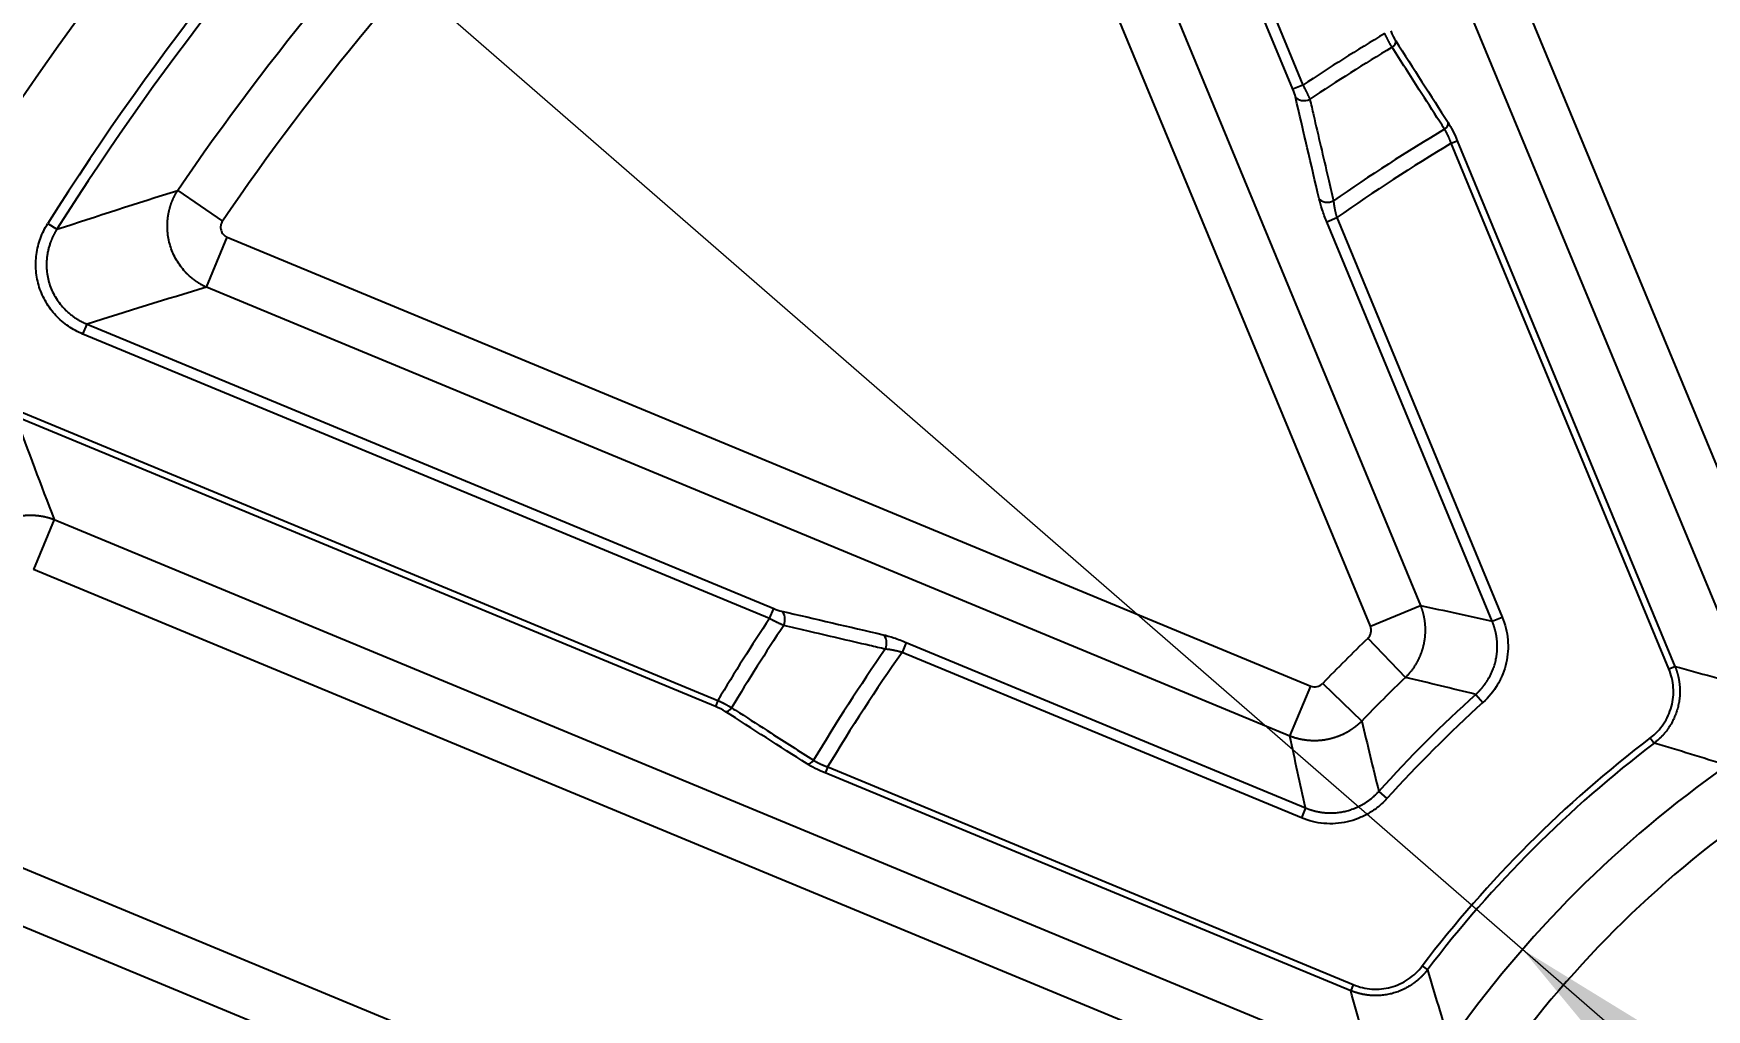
# Model space of a CAD drawing. Header units: millimetres. Extents: x 18 to 755, y 19 to 576.
# Drawn here: x 490.9 to 566.8, y 267.4 to 311.7 of the extents above; entities that cross this region are included whole.
import ezdxf

# ---------------------------------------------------------------- set-up
doc = ezdxf.new("R2010")
doc.units = ezdxf.units.MM
doc.layers.add('1', color=7, linetype='Continuous', true_color=0xffffff)
doc.styles.add('Arial', font='Arial')
doc.dimstyles.get("Standard").update_dxf_attribs({"dimtxt": 0.18, "dimasz": 0.18, "dimexe": 0.18, "dimexo": 0.0625, "dimgap": 0.09, "dimtad": 0, "dimtih": 1, "dimtoh": 1, "dimdec": 4, "dimzin": 0, "dimdsep": 46, "dimtxsty": 'Standard', "dimcen": 0.09, "dimadec": 0, "dimazin": 0, "dimtfac": 1, "dimtdec": 4, "dimtofl": 0, "dimtmove": 0, "dimatfit": 3, "dimfxl": 1, "dimtolj": 1, "dimtzin": 0, "dimarcsym": 0})

# ---------------------------------------------------------------- blocks, each defined once
blk = doc.blocks.new('_U0')
at = {"layer": '1', "color": 18, "linetype": 'Continuous', "lineweight": 13}
for p, q in [((700.69, 329.267), (735.405, 360.387)), ((493.69, 143.7), (700.69, 329.267)), ((493.69, 143.7), (695.478, 324.594))]:
    blk.add_line(p, q, dxfattribs=at)
at = {"layer": '1', "color": 18}
for points in [[(696.257, 323.726), (694.699, 325.463), (700.69, 329.267)], [(498.124, 149.241), (499.681, 147.504), (493.69, 143.7)]]:
    blk.add_solid(points, dxfattribs=at)
at = {"layer": 'Defpoints', "color": 0}
for p in [(700.69, 329.267), (493.69, 143.7)]:
    blk.add_point(p, dxfattribs=at)
at = {"layer": '1', "color": 18, "lineweight": -3, "insert": (708.25, 350.86), "char_height": 7, "attachment_point": 1, "rotation": 41.87487, "style": 'Arial'}
blk.add_mtext('\\A1;%%c278', dxfattribs=at)
blk = doc.blocks.new('_U10')
at = {"layer": '1', "color": 18, "linetype": 'Continuous', "lineweight": 13}
for p, q in [((558.472, 270.15), (452.723, 362.102)), ((635.909, 202.817), (558.472, 270.15)), ((635.909, 202.817), (563.754, 265.557))]:
    blk.add_line(p, q, dxfattribs=at)
at = {"layer": '1', "color": 18}
for points in [[(564.519, 266.438), (562.988, 264.677), (558.472, 270.15)], [(629.861, 206.529), (631.392, 208.29), (635.909, 202.817)]]:
    blk.add_solid(points, dxfattribs=at)
at = {"layer": 'Defpoints', "color": 0}
for p in [(558.472, 270.15), (635.909, 202.817)]:
    blk.add_point(p, dxfattribs=at)
at = {"layer": '1', "color": 18, "lineweight": -3, "insert": (463.324, 368.96), "char_height": 7, "attachment_point": 1, "rotation": 318.99207, "style": 'Arial'}
blk.add_mtext('\\A1;%%c102,6', dxfattribs=at)
blk = doc.blocks.new('_U12')
at = {"layer": '1', "color": 18, "linetype": 'Continuous', "lineweight": 13}
for p, q in [((610.925, 284.861), (616.395, 289.228)), ((605.454, 280.494), (597.638, 274.256)), ((592.167, 269.889), (558.165, 242.75))]:
    blk.add_line(p, q, dxfattribs=at)
at = {"layer": '1', "color": 18}
for points in [[(610.197, 285.773), (611.652, 283.949), (605.454, 280.494)], [(592.895, 268.977), (591.439, 270.801), (597.638, 274.256)]]:
    blk.add_solid(points, dxfattribs=at)
at = {"layer": 'Defpoints', "color": 0}
for p in [(605.454, 280.494), (597.638, 274.256)]:
    blk.add_point(p, dxfattribs=at)
at = {"layer": '1', "color": 18, "lineweight": -3, "insert": (554.019, 253.555), "char_height": 7, "attachment_point": 1, "rotation": 38.59617, "style": 'Arial'}
blk.add_mtext('\\A1; %%c10 \\fArial|b0|i0;\\C18;\\H7.00;\\fArial|b0|i0;x 8\\fArial|b0|i0;\\H7.00;\\C18;', dxfattribs=at)

msp = doc.modelspace()

# ---------------------------------------------------------------- linework, layer by layer
at = {"layer": '1', "color": 7, "lineweight": -3}
for p, q in [((546.279, 342.802), (571.053, 282.994)), ((568.778, 282.052), (544.004, 341.86)), ((548.048, 309.196), (535.135, 340.369)), ((535.59, 340.558), (548.503, 309.385)), ((533.465, 334.946), (553.839, 285.762)), ((551.564, 284.82), (531.191, 334.004)), ((548.503, 309.385), (548.048, 309.196)), ((555.235, 306.747), (555.508, 306.86)), ((555.508, 306.86), (565.391, 283.002)), ((565.118, 282.889), (555.235, 306.747)), ((497.419, 304.604), (499.452, 303.216)), ((491.519, 303.106), (491.936, 302.844)), ((549.585, 303.182), (550.04, 303.371)), ((557.095, 285.052), (549.585, 303.182)), ((550.04, 303.371), (557.55, 285.241)), ((498.728, 300.209), (499.67, 302.483)), ((499.67, 302.483), (548.854, 282.11)), ((547.912, 279.835), (498.728, 300.209)), ((493.116, 298.084), (493.305, 298.539)), ((493.305, 298.539), (524.478, 285.626)), ((524.289, 285.171), (493.116, 298.084)), ((521.827, 281.182), (490.047, 294.345)), ((490.16, 294.618), (521.94, 281.455)), ((491.812, 289.666), (490.87, 287.392)), ((491.812, 289.666), (551.621, 264.894)), ((550.679, 262.619), (490.87, 287.392)), ((524.289, 285.171), (524.478, 285.626)), ((551.564, 284.82), (553.839, 285.762)), ((557.095, 285.052), (557.55, 285.241)), ((530.491, 284.089), (530.303, 283.634)), ((530.491, 284.089), (548.621, 276.579)), ((551.45, 284.275), (553.152, 282.497)), ((548.433, 276.124), (530.303, 283.634)), ((565.118, 282.889), (565.391, 283.002)), ((547.912, 279.835), (548.854, 282.11)), ((549.398, 282.224), (551.177, 280.522)), ((521.94, 281.455), (521.827, 281.182)), ((556.345, 281.729), (556.675, 281.363)), ((564.271, 279.755), (564.45, 279.52)), ((526.926, 278.436), (526.813, 278.163)), ((550.67, 268.281), (526.813, 278.163)), ((526.926, 278.436), (550.784, 268.554)), ((551.945, 277.329), (552.31, 276.999)), ((548.621, 276.579), (548.433, 276.124)), ((486.012, 275.662), (545.82, 250.89)), ((544.878, 248.615), (485.069, 273.387)), ((553.917, 269.401), (554.152, 269.222)), ((550.784, 268.554), (550.67, 268.281))]:
    msp.add_line(p, q, dxfattribs=at)
for radius, start, end in [(136.863, 90, 270), (129, 90, 270), (139, 113.48051, 156.51949), (124.92, 122.23044, 147.76956), (124.427, 122.23044, 147.76956), (120.809, 124.32386, 145.67613), (118.347, 124.32386, 145.67613), (87.664, 120.86573, 123.73711), (86.957, 120.88956, 123.80048), (82.543, 120.79553, 124.96114), (81.836, 120.84186, 125.18087), (87.664, 146.26289, 149.13612), (86.957, 146.19951, 149.1123), (66.153, 133.74355, 136.25645), (82.543, 145.03886, 149.20633), (81.836, 144.81913, 149.16), (63.691, 133.74355, 136.25645), (60.954, 132.07411, 137.92589), (60.462, 132.07411, 137.92589), (54.37, 127.26196, 142.7399), (54.075, 127.26196, 142.7399), (51.309, 125.02226, 144.97959), (48.847, 125.02226, 144.97959)]:
    msp.add_arc((597.19, 236.483), radius, start, end, dxfattribs=at)
for centre, major_axis, ratio, start_param, end_param in [((552.439, 311.289), (-0.253, -0.162), 0.706939, 1.549048, 2.893539), ((548.619, 309.037), (0.487, 0.113), 0.68293, 3.381607, 4.966061), ((554.822, 307.57), (-0.253, -0.162), 0.706921, 1.547894, 2.893546), ((549.689, 304.421), (0.487, 0.113), 0.680219, 3.380764, 4.979025), ((524.637, 285.055), (0.113, 0.487), 0.68293, 4.458717, 6.043171), ((529.253, 283.985), (0.113, 0.487), 0.680219, 4.445753, 6.044014), ((522.384, 281.232), (0.162, 0.253), 0.706939, 3.389646, 4.734138), ((526.102, 278.85), (0.162, 0.253), 0.706921, 3.38964, 4.735291)]:
    msp.add_ellipse(centre, major_axis=major_axis, ratio=ratio, start_param=start_param, end_param=end_param, dxfattribs=at)
for points, knots in [([(552.548, 311.106), (552.546, 311.11), (552.542, 311.116), (552.535, 311.126), (552.529, 311.137), (552.523, 311.147), (552.516, 311.158), (552.51, 311.169), (552.503, 311.18), (552.496, 311.191), (552.49, 311.203), (552.483, 311.214), (552.476, 311.226), (552.469, 311.238), (552.462, 311.25), (552.455, 311.263), (552.448, 311.275), (552.441, 311.288), (552.434, 311.301), (552.427, 311.314), (552.42, 311.327), (552.413, 311.34), (552.405, 311.354), (552.398, 311.367), (552.391, 311.381), (552.383, 311.395), (552.376, 311.409), (552.368, 311.424), (552.361, 311.438), (552.353, 311.452), (552.346, 311.467), (552.338, 311.482), (552.331, 311.497), (552.323, 311.512), (552.315, 311.527), (552.308, 311.542), (552.3, 311.557), (552.292, 311.573), (552.285, 311.588), (552.277, 311.604), (552.269, 311.62), (552.262, 311.636), (552.254, 311.652), (552.246, 311.667), (552.239, 311.684), (552.231, 311.7), (552.224, 311.716), (552.219, 311.727), (552.216, 311.732)], [0, 0, 0, 0, 0.020771, 0.041583, 0.062437, 0.083331, 0.104266, 0.125243, 0.146262, 0.167322, 0.188424, 0.209568, 0.230755, 0.251983, 0.273255, 0.294568, 0.315925, 0.337325, 0.358768, 0.380254, 0.401783, 0.423356, 0.444973, 0.466633, 0.488338, 0.510086, 0.531879, 0.553716, 0.575598, 0.597525, 0.619496, 0.641512, 0.663574, 0.68568, 0.707832, 0.73003, 0.752273, 0.774562, 0.796897, 0.819278, 0.841705, 0.864179, 0.886699, 0.909265, 0.931879, 0.954539, 0.977246, 1, 1, 1, 1]), ([(554.93, 307.388), (554.854, 307.507), (554.778, 307.626), (554.396, 308.222), (554.091, 308.698), (553.373, 309.818), (552.96, 310.462), (552.548, 311.106)], [0, 0, 0, 0, 0.096089, 0.096089, 0.480447, 0.480447, 1, 1, 1, 1]), ([(548.503, 309.385), (548.505, 309.38), (548.51, 309.372), (548.517, 309.358), (548.524, 309.344), (548.532, 309.33), (548.539, 309.316), (548.547, 309.301), (548.555, 309.285), (548.563, 309.269), (548.572, 309.253), (548.58, 309.237), (548.589, 309.22), (548.597, 309.202), (548.606, 309.185), (548.615, 309.167), (548.625, 309.148), (548.634, 309.13), (548.643, 309.111), (548.653, 309.092), (548.663, 309.072), (548.672, 309.052), (548.682, 309.032), (548.692, 309.012), (548.702, 308.992), (548.712, 308.971), (548.721, 308.951), (548.731, 308.93), (548.741, 308.909), (548.751, 308.888), (548.761, 308.867), (548.77, 308.846), (548.78, 308.825), (548.789, 308.804), (548.798, 308.784), (548.807, 308.763), (548.813, 308.75), (548.816, 308.743)], [0, 0, 0, 0, 0.018474, 0.037541, 0.057202, 0.077456, 0.098304, 0.119747, 0.141783, 0.164413, 0.187637, 0.211455, 0.235867, 0.260873, 0.286473, 0.312667, 0.339456, 0.366838, 0.394815, 0.423385, 0.45255, 0.482309, 0.512663, 0.54361, 0.575152, 0.607288, 0.640018, 0.673342, 0.70726, 0.741773, 0.77688, 0.812581, 0.848876, 0.885766, 0.92325, 0.961328, 1, 1, 1, 1]), ([(548.816, 308.743), (548.871, 308.506), (548.926, 308.269), (549.202, 307.083), (549.423, 306.133), (549.727, 304.832), (549.809, 304.481), (549.891, 304.131)], [0, 0, 0, 0, 0.154458, 0.154458, 0.772291, 0.772291, 1, 1, 1, 1]), ([(555.095, 307.683), (555.16, 307.581), (555.23, 307.455), (555.372, 307.173), (555.443, 307.019), (555.508, 306.86)], [0, 0, 0, 0, 0.5, 0.5, 1, 1, 1, 1]), ([(555.235, 306.747), (555.234, 306.751), (555.23, 306.761), (555.225, 306.776), (555.219, 306.79), (555.214, 306.805), (555.208, 306.819), (555.203, 306.833), (555.197, 306.848), (555.191, 306.862), (555.186, 306.876), (555.18, 306.89), (555.174, 306.904), (555.169, 306.918), (555.163, 306.932), (555.157, 306.945), (555.151, 306.959), (555.146, 306.973), (555.14, 306.986), (555.134, 306.999), (555.128, 307.013), (555.122, 307.026), (555.116, 307.039), (555.11, 307.052), (555.104, 307.065), (555.099, 307.077), (555.093, 307.09), (555.087, 307.103), (555.081, 307.115), (555.075, 307.127), (555.069, 307.139), (555.063, 307.151), (555.057, 307.163), (555.051, 307.175), (555.045, 307.186), (555.039, 307.198), (555.034, 307.209), (555.028, 307.22), (555.022, 307.232), (555.016, 307.242), (555.01, 307.253), (555.004, 307.264), (554.998, 307.274), (554.993, 307.285), (554.987, 307.295), (554.981, 307.305), (554.975, 307.315), (554.97, 307.324), (554.964, 307.334), (554.958, 307.343), (554.953, 307.353), (554.947, 307.362), (554.941, 307.371), (554.936, 307.379), (554.932, 307.385), (554.93, 307.388)], [0, 0, 0, 0, 0.019721, 0.039404, 0.05905, 0.078658, 0.09823, 0.117765, 0.137263, 0.156725, 0.176152, 0.195542, 0.214898, 0.234218, 0.253504, 0.272755, 0.291972, 0.311155, 0.330305, 0.349421, 0.368504, 0.387555, 0.406574, 0.42556, 0.444515, 0.463438, 0.48233, 0.501191, 0.520022, 0.538823, 0.557593, 0.576334, 0.595047, 0.61373, 0.632384, 0.651011, 0.669609, 0.68818, 0.706724, 0.72524, 0.743731, 0.762195, 0.780633, 0.799046, 0.817433, 0.835796, 0.854134, 0.872448, 0.890738, 0.909005, 0.927249, 0.94547, 0.963668, 0.981845, 1, 1, 1, 1]), ([(498.728, 300.209), (498.72, 300.212), (498.704, 300.22), (498.679, 300.231), (498.655, 300.242), (498.631, 300.254), (498.607, 300.266), (498.584, 300.278), (498.56, 300.29), (498.537, 300.303), (498.514, 300.316), (498.491, 300.328), (498.468, 300.341), (498.446, 300.354), (498.423, 300.368), (498.401, 300.381), (498.379, 300.395), (498.357, 300.408), (498.336, 300.422), (498.314, 300.436), (498.293, 300.45), (498.272, 300.465), (498.251, 300.479), (498.23, 300.494), (498.21, 300.508), (498.19, 300.523), (498.17, 300.538), (498.15, 300.553), (498.13, 300.568), (498.111, 300.583), (498.092, 300.598), (498.073, 300.613), (498.054, 300.629), (498.036, 300.644), (498.017, 300.66), (497.999, 300.675), (497.981, 300.691), (497.964, 300.707), (497.946, 300.722), (497.929, 300.738), (497.912, 300.754), (497.895, 300.77), (497.879, 300.786), (497.862, 300.802), (497.846, 300.818), (497.831, 300.834), (497.815, 300.85), (497.799, 300.865), (497.784, 300.881), (497.769, 300.897), (497.755, 300.913), (497.74, 300.929), (497.726, 300.945), (497.712, 300.961), (497.63, 301.055), (497.491, 301.234), (497.318, 301.514), (497.178, 301.807), (497.071, 302.11), (496.996, 302.422), (496.953, 302.744), (496.944, 303.072), (496.963, 303.305), (496.983, 303.442), (496.99, 303.485), (496.998, 303.529), (497.006, 303.573), (497.015, 303.618), (497.025, 303.663), (497.036, 303.709), (497.048, 303.755), (497.06, 303.801), (497.074, 303.848), (497.088, 303.895), (497.103, 303.942), (497.119, 303.989), (497.137, 304.037), (497.155, 304.084), (497.174, 304.132), (497.194, 304.18), (497.215, 304.227), (497.237, 304.275), (497.26, 304.323), (497.284, 304.37), (497.309, 304.417), (497.335, 304.465), (497.362, 304.511), (497.39, 304.558), (497.409, 304.589), (497.419, 304.604)], [0, 0, 0, 0, 0.005214, 0.010417, 0.015608, 0.020787, 0.025953, 0.031107, 0.036247, 0.041373, 0.046484, 0.051581, 0.056662, 0.061728, 0.066777, 0.071809, 0.076824, 0.081822, 0.086801, 0.091762, 0.096703, 0.101625, 0.106528, 0.11141, 0.116271, 0.121111, 0.125929, 0.130726, 0.1355, 0.140251, 0.144979, 0.149684, 0.154364, 0.15902, 0.163651, 0.168257, 0.172838, 0.177393, 0.181921, 0.186423, 0.190898, 0.195346, 0.199766, 0.204158, 0.208522, 0.212857, 0.217164, 0.221441, 0.225689, 0.229907, 0.234094, 0.238252, 0.242379, 0.246475, 0.250539, 0.313972, 0.377041, 0.439324, 0.500425, 0.561424, 0.623613, 0.686597, 0.749954, 0.758256, 0.766687, 0.775243, 0.783922, 0.792723, 0.801641, 0.810675, 0.819822, 0.829079, 0.838442, 0.84791, 0.857477, 0.867142, 0.876901, 0.88675, 0.896685, 0.906705, 0.916803, 0.926978, 0.937225, 0.94754, 0.957919, 0.968359, 0.978855, 0.989403, 1, 1, 1, 1]), ([(549.585, 303.182), (549.506, 303.372), (549.436, 303.56), (549.316, 303.919), (549.268, 304.086), (549.234, 304.232)], [0, 0, 0, 0, 0.5, 0.5, 1, 1, 1, 1]), ([(549.891, 304.131), (549.892, 304.126), (549.892, 304.117), (549.893, 304.104), (549.895, 304.09), (549.896, 304.076), (549.897, 304.062), (549.899, 304.048), (549.901, 304.034), (549.902, 304.019), (549.904, 304.005), (549.906, 303.99), (549.908, 303.975), (549.91, 303.96), (549.912, 303.945), (549.914, 303.93), (549.917, 303.915), (549.919, 303.899), (549.922, 303.884), (549.924, 303.868), (549.927, 303.852), (549.929, 303.837), (549.932, 303.821), (549.935, 303.805), (549.938, 303.789), (549.942, 303.768), (549.947, 303.742), (549.953, 303.712), (549.959, 303.681), (549.966, 303.65), (549.973, 303.62), (549.98, 303.589), (549.988, 303.558), (549.996, 303.527), (550.004, 303.495), (550.013, 303.464), (550.022, 303.433), (550.031, 303.402), (550.037, 303.381), (550.04, 303.371)], [0, 0, 0, 0, 0.020849, 0.041697, 0.062546, 0.083393, 0.104241, 0.125088, 0.145935, 0.166781, 0.187627, 0.208473, 0.229318, 0.250163, 0.271007, 0.291851, 0.312695, 0.333538, 0.354381, 0.375223, 0.396065, 0.416907, 0.437748, 0.458588, 0.479428, 0.500268, 0.538954, 0.577595, 0.616191, 0.654744, 0.693255, 0.731726, 0.770158, 0.808552, 0.846909, 0.885232, 0.92352, 0.961776, 1, 1, 1, 1]), ([(493.116, 298.084), (492.883, 298.18), (492.663, 298.3), (492.252, 298.583), (492.059, 298.75), (491.718, 299.115), (491.569, 299.315), (491.314, 299.749), (491.212, 299.98), (491.06, 300.455), (491.011, 300.704), (490.968, 301.204), (490.974, 301.453), (491.041, 301.951), (491.102, 302.197), (491.273, 302.666), (491.385, 302.892), (491.519, 303.106)], [0, 0, 0, 0, 0.125, 0.125, 0.25, 0.25, 0.375, 0.375, 0.5, 0.5, 0.625, 0.625, 0.75, 0.75, 0.875, 0.875, 1, 1, 1, 1]), ([(499.452, 303.216), (499.41, 303.155), (499.383, 303.086), (499.359, 302.942), (499.363, 302.867), (499.405, 302.727), (499.442, 302.662), (499.541, 302.554), (499.602, 302.511), (499.67, 302.483)], [0, 0, 0, 0, 0.25, 0.25, 0.5, 0.5, 0.75, 0.75, 1, 1, 1, 1]), ([(491.936, 302.844), (491.931, 302.835), (491.92, 302.819), (491.905, 302.794), (491.89, 302.77), (491.875, 302.745), (491.861, 302.72), (491.847, 302.696), (491.833, 302.671), (491.82, 302.646), (491.807, 302.622), (491.794, 302.598), (491.782, 302.573), (491.77, 302.549), (491.758, 302.525), (491.746, 302.5), (491.735, 302.476), (491.724, 302.453), (491.714, 302.429), (491.703, 302.405), (491.693, 302.381), (491.684, 302.358), (491.674, 302.335), (491.665, 302.311), (491.656, 302.288), (491.631, 302.221), (491.592, 302.109), (491.548, 301.951), (491.513, 301.795), (491.478, 301.583), (491.455, 301.313), (491.465, 300.988), (491.511, 300.669), (491.59, 300.362), (491.703, 300.065), (491.85, 299.78), (492.03, 299.509), (492.204, 299.301), (492.356, 299.149), (492.474, 299.042), (492.602, 298.938), (492.703, 298.865), (492.775, 298.817), (492.813, 298.792), (492.853, 298.767), (492.894, 298.743), (492.935, 298.718), (492.978, 298.694), (493.022, 298.671), (493.067, 298.647), (493.112, 298.624), (493.159, 298.602), (493.207, 298.58), (493.255, 298.559), (493.288, 298.545), (493.305, 298.539)], [0, 0, 0, 0, 0.00566, 0.011286, 0.016879, 0.022438, 0.027961, 0.033449, 0.0389, 0.044314, 0.049691, 0.055028, 0.060327, 0.065586, 0.070804, 0.075981, 0.081116, 0.08621, 0.09126, 0.096266, 0.101229, 0.106147, 0.111019, 0.115846, 0.120627, 0.12536, 0.157663, 0.18934, 0.220315, 0.250518, 0.314144, 0.377208, 0.439371, 0.500319, 0.561213, 0.623318, 0.686319, 0.749876, 0.780095, 0.811091, 0.842795, 0.875128, 0.88387, 0.89277, 0.901824, 0.911028, 0.920379, 0.929873, 0.939506, 0.949275, 0.959175, 0.969201, 0.979351, 0.989618, 1, 1, 1, 1]), ([(488.011, 288.202), (488.016, 288.21), (488.024, 288.226), (488.037, 288.25), (488.049, 288.275), (488.063, 288.299), (488.076, 288.323), (488.089, 288.347), (488.103, 288.37), (488.117, 288.394), (488.132, 288.418), (488.146, 288.441), (488.161, 288.464), (488.176, 288.487), (488.191, 288.51), (488.206, 288.533), (488.222, 288.556), (488.237, 288.578), (488.253, 288.601), (488.269, 288.623), (488.286, 288.645), (488.302, 288.667), (488.319, 288.689), (488.336, 288.71), (488.353, 288.732), (488.37, 288.753), (488.387, 288.774), (488.405, 288.795), (488.423, 288.816), (488.441, 288.836), (488.459, 288.857), (488.477, 288.877), (488.496, 288.897), (488.514, 288.917), (488.533, 288.936), (488.552, 288.956), (488.571, 288.975), (488.59, 288.994), (488.609, 289.013), (488.629, 289.032), (488.648, 289.05), (488.668, 289.068), (488.688, 289.086), (488.708, 289.104), (488.728, 289.122), (488.748, 289.139), (488.769, 289.156), (488.789, 289.173), (488.81, 289.19), (488.83, 289.206), (488.851, 289.223), (488.872, 289.239), (488.893, 289.255), (488.914, 289.27), (488.935, 289.286), (488.956, 289.301), (488.977, 289.316), (488.999, 289.331), (489.02, 289.345), (489.041, 289.36), (489.063, 289.374), (489.084, 289.388), (489.106, 289.401), (489.128, 289.415), (489.149, 289.428), (489.171, 289.441), (489.193, 289.454), (489.215, 289.466), (489.237, 289.479), (489.258, 289.491), (489.28, 289.503), (489.302, 289.515), (489.324, 289.526), (489.346, 289.537), (489.368, 289.548), (489.39, 289.559), (489.412, 289.57), (489.434, 289.58), (489.456, 289.59), (489.478, 289.6), (489.5, 289.61), (489.522, 289.62), (489.544, 289.629), (489.566, 289.638), (489.588, 289.647), (489.61, 289.656), (489.638, 289.667), (489.672, 289.68), (489.713, 289.695), (489.755, 289.709), (489.797, 289.723), (489.84, 289.736), (489.883, 289.749), (489.927, 289.761), (489.971, 289.773), (490.015, 289.784), (490.06, 289.794), (490.106, 289.804), (490.151, 289.813), (490.198, 289.822), (490.244, 289.83), (490.291, 289.837), (490.339, 289.843), (490.386, 289.849), (490.434, 289.854), (490.482, 289.858), (490.531, 289.862), (490.58, 289.865), (490.629, 289.867), (490.678, 289.868), (490.727, 289.868), (490.777, 289.868), (490.827, 289.867), (490.876, 289.865), (490.926, 289.862), (490.976, 289.858), (491.026, 289.853), (491.076, 289.848), (491.126, 289.842), (491.176, 289.835), (491.226, 289.827), (491.276, 289.818), (491.326, 289.808), (491.375, 289.798), (491.425, 289.787), (491.474, 289.775), (491.523, 289.762), (491.572, 289.748), (491.621, 289.733), (491.669, 289.718), (491.717, 289.701), (491.765, 289.684), (491.796, 289.672), (491.812, 289.666)], [0, 0, 0, 0, 0.006177, 0.012357, 0.018539, 0.024722, 0.030908, 0.037094, 0.043281, 0.049469, 0.055656, 0.061844, 0.068031, 0.074216, 0.080401, 0.086583, 0.092764, 0.098942, 0.105117, 0.11129, 0.117458, 0.123623, 0.129783, 0.135939, 0.14209, 0.148236, 0.154376, 0.16051, 0.166637, 0.172758, 0.178872, 0.184979, 0.191077, 0.197168, 0.20325, 0.209323, 0.215387, 0.221442, 0.227486, 0.233521, 0.239545, 0.245559, 0.251561, 0.257552, 0.263531, 0.269498, 0.275452, 0.281394, 0.287323, 0.293238, 0.29914, 0.305028, 0.310901, 0.31676, 0.322604, 0.328434, 0.334247, 0.340045, 0.345828, 0.351593, 0.357343, 0.363076, 0.368791, 0.37449, 0.38017, 0.385833, 0.391478, 0.397105, 0.402714, 0.408303, 0.413874, 0.419425, 0.424957, 0.430469, 0.435962, 0.441434, 0.446887, 0.452318, 0.457729, 0.46312, 0.468489, 0.473837, 0.479163, 0.484468, 0.489751, 0.495013, 0.500252, 0.509941, 0.519704, 0.529542, 0.539452, 0.549434, 0.559485, 0.569606, 0.579795, 0.59005, 0.60037, 0.610753, 0.621198, 0.631704, 0.642269, 0.652891, 0.663569, 0.6743, 0.685083, 0.695917, 0.706799, 0.717728, 0.728702, 0.739718, 0.750775, 0.76187, 0.773003, 0.784169, 0.795369, 0.806598, 0.817856, 0.82914, 0.840447, 0.851777, 0.863125, 0.874491, 0.885872, 0.897265, 0.908669, 0.92008, 0.931498, 0.942919, 0.954342, 0.965763, 0.977182, 0.988595, 1, 1, 1, 1]), ([(553.839, 285.762), (553.842, 285.753), (553.849, 285.736), (553.859, 285.71), (553.868, 285.685), (553.877, 285.659), (553.886, 285.633), (553.895, 285.606), (553.904, 285.58), (553.912, 285.554), (553.92, 285.528), (553.928, 285.501), (553.936, 285.475), (553.943, 285.448), (553.95, 285.422), (553.957, 285.395), (553.964, 285.368), (553.97, 285.341), (553.976, 285.315), (553.982, 285.288), (553.988, 285.261), (553.993, 285.234), (553.998, 285.207), (554.003, 285.18), (554.008, 285.153), (554.012, 285.126), (554.016, 285.099), (554.02, 285.072), (554.024, 285.045), (554.027, 285.018), (554.03, 284.991), (554.033, 284.964), (554.036, 284.937), (554.038, 284.91), (554.04, 284.883), (554.042, 284.856), (554.044, 284.829), (554.045, 284.802), (554.047, 284.775), (554.048, 284.749), (554.048, 284.722), (554.049, 284.695), (554.049, 284.668), (554.049, 284.642), (554.049, 284.615), (554.048, 284.588), (554.048, 284.562), (554.047, 284.535), (554.046, 284.509), (554.044, 284.483), (554.043, 284.456), (554.041, 284.43), (554.039, 284.404), (554.037, 284.378), (554.034, 284.352), (554.032, 284.326), (554.029, 284.301), (554.026, 284.275), (554.022, 284.249), (554.019, 284.224), (554.015, 284.199), (554.011, 284.173), (554.007, 284.148), (554.003, 284.123), (553.998, 284.098), (553.993, 284.073), (553.988, 284.048), (553.982, 284.017), (553.973, 283.978), (553.962, 283.931), (553.951, 283.885), (553.938, 283.838), (553.925, 283.792), (553.911, 283.745), (553.896, 283.699), (553.88, 283.652), (553.864, 283.606), (553.846, 283.56), (553.828, 283.514), (553.809, 283.467), (553.789, 283.421), (553.768, 283.376), (553.747, 283.33), (553.724, 283.285), (553.701, 283.24), (553.677, 283.195), (553.652, 283.15), (553.627, 283.106), (553.6, 283.062), (553.573, 283.019), (553.545, 282.976), (553.516, 282.933), (553.487, 282.891), (553.457, 282.849), (553.425, 282.807), (553.394, 282.767), (553.361, 282.726), (553.328, 282.687), (553.294, 282.647), (553.26, 282.609), (553.224, 282.571), (553.189, 282.533), (553.164, 282.509), (553.152, 282.497)], [0, 0, 0, 0, 0.007817, 0.015635, 0.023454, 0.031273, 0.039093, 0.046913, 0.054732, 0.06255, 0.070367, 0.078181, 0.085994, 0.093804, 0.10161, 0.109414, 0.117213, 0.125008, 0.132798, 0.140583, 0.148363, 0.156137, 0.163904, 0.171664, 0.179418, 0.187164, 0.194902, 0.202631, 0.210352, 0.218064, 0.225766, 0.233458, 0.24114, 0.248812, 0.256472, 0.264121, 0.271758, 0.279383, 0.286995, 0.294595, 0.302181, 0.309754, 0.317312, 0.324857, 0.332386, 0.339901, 0.3474, 0.354883, 0.362351, 0.369802, 0.377236, 0.384654, 0.392054, 0.399436, 0.4068, 0.414146, 0.421474, 0.428782, 0.436072, 0.443342, 0.450592, 0.457822, 0.465032, 0.472222, 0.47939, 0.486537, 0.493663, 0.500768, 0.514142, 0.527592, 0.541116, 0.554712, 0.568379, 0.582114, 0.595915, 0.609781, 0.623709, 0.637698, 0.651745, 0.665848, 0.680004, 0.694212, 0.708469, 0.722773, 0.73712, 0.75151, 0.765939, 0.780404, 0.794904, 0.809435, 0.823996, 0.838582, 0.853192, 0.867824, 0.882473, 0.897138, 0.911816, 0.926504, 0.941199, 0.955899, 0.970601, 0.985302, 1, 1, 1, 1]), ([(524.931, 284.858), (524.927, 284.859), (524.92, 284.863), (524.909, 284.867), (524.898, 284.872), (524.887, 284.877), (524.876, 284.882), (524.865, 284.886), (524.854, 284.891), (524.843, 284.896), (524.832, 284.901), (524.821, 284.906), (524.81, 284.912), (524.799, 284.917), (524.788, 284.922), (524.777, 284.927), (524.766, 284.932), (524.754, 284.937), (524.743, 284.943), (524.732, 284.948), (524.721, 284.953), (524.71, 284.958), (524.699, 284.964), (524.689, 284.969), (524.678, 284.974), (524.667, 284.979), (524.656, 284.984), (524.645, 284.99), (524.635, 284.995), (524.624, 285), (524.614, 285.005), (524.603, 285.01), (524.593, 285.015), (524.583, 285.02), (524.572, 285.026), (524.562, 285.031), (524.552, 285.036), (524.542, 285.041), (524.532, 285.046), (524.522, 285.05), (524.513, 285.055), (524.503, 285.06), (524.493, 285.065), (524.484, 285.07), (524.475, 285.075), (524.465, 285.079), (524.456, 285.084), (524.447, 285.089), (524.438, 285.093), (524.429, 285.098), (524.421, 285.102), (524.412, 285.107), (524.403, 285.111), (524.395, 285.115), (524.387, 285.12), (524.378, 285.124), (524.37, 285.128), (524.362, 285.132), (524.355, 285.136), (524.347, 285.14), (524.339, 285.144), (524.332, 285.148), (524.324, 285.152), (524.317, 285.156), (524.31, 285.16), (524.303, 285.163), (524.296, 285.167), (524.291, 285.17), (524.289, 285.171)], [0, 0, 0, 0, 0.020582, 0.040997, 0.061245, 0.081326, 0.10124, 0.120987, 0.140566, 0.159978, 0.179224, 0.198302, 0.217213, 0.235957, 0.254534, 0.272943, 0.291186, 0.309261, 0.32717, 0.344911, 0.362485, 0.379892, 0.397132, 0.414205, 0.431111, 0.447849, 0.464421, 0.480825, 0.497062, 0.513133, 0.529036, 0.544772, 0.56034, 0.575742, 0.590977, 0.606044, 0.620945, 0.635678, 0.650245, 0.664644, 0.678876, 0.692941, 0.706839, 0.72057, 0.734134, 0.74753, 0.76076, 0.773823, 0.786718, 0.799447, 0.812008, 0.824403, 0.83663, 0.84869, 0.860584, 0.87231, 0.883869, 0.895262, 0.906487, 0.917545, 0.928436, 0.939161, 0.949718, 0.960108, 0.970332, 0.980388, 0.990277, 1, 1, 1, 1]), ([(529.543, 283.782), (529.305, 283.838), (529.067, 283.894), (527.879, 284.171), (526.929, 284.393), (525.63, 284.695), (525.28, 284.777), (524.931, 284.858)], [0, 0, 0, 0, 0.154458, 0.154458, 0.772291, 0.772291, 1, 1, 1, 1]), ([(556.345, 281.729), (556.352, 281.735), (556.365, 281.747), (556.385, 281.765), (556.405, 281.783), (556.424, 281.802), (556.443, 281.821), (556.462, 281.839), (556.481, 281.858), (556.5, 281.877), (556.518, 281.897), (556.536, 281.916), (556.554, 281.935), (556.572, 281.955), (556.589, 281.975), (556.607, 281.994), (556.624, 282.014), (556.641, 282.034), (556.657, 282.054), (556.674, 282.074), (556.69, 282.095), (556.706, 282.115), (556.722, 282.135), (556.737, 282.156), (556.752, 282.176), (556.768, 282.197), (556.782, 282.218), (556.797, 282.238), (556.812, 282.259), (556.826, 282.28), (556.84, 282.301), (556.853, 282.322), (556.867, 282.343), (556.88, 282.364), (556.893, 282.385), (556.906, 282.406), (556.954, 282.486), (557.03, 282.627), (557.122, 282.836), (557.197, 283.049), (557.256, 283.267), (557.297, 283.488), (557.321, 283.714), (557.328, 283.942), (557.319, 284.111), (557.309, 284.221), (557.303, 284.272), (557.296, 284.323), (557.288, 284.375), (557.279, 284.427), (557.27, 284.479), (557.259, 284.531), (557.247, 284.583), (557.234, 284.635), (557.221, 284.688), (557.206, 284.74), (557.19, 284.792), (557.173, 284.845), (557.155, 284.897), (557.136, 284.949), (557.116, 285.001), (557.102, 285.035), (557.095, 285.052)], [0, 0, 0, 0, 0.007422, 0.014832, 0.022228, 0.029611, 0.03698, 0.044335, 0.051675, 0.059001, 0.06631, 0.073604, 0.080881, 0.088141, 0.095384, 0.10261, 0.109817, 0.117007, 0.124177, 0.131328, 0.13846, 0.145571, 0.152663, 0.159734, 0.166783, 0.173811, 0.180818, 0.187802, 0.194764, 0.201703, 0.208618, 0.215511, 0.222379, 0.229223, 0.236043, 0.242838, 0.249607, 0.312539, 0.375233, 0.437516, 0.499226, 0.560955, 0.623267, 0.685997, 0.748976, 0.763013, 0.777158, 0.791406, 0.805755, 0.820202, 0.834744, 0.849378, 0.8641, 0.878907, 0.893795, 0.908762, 0.923803, 0.938915, 0.954095, 0.969338, 0.984641, 1, 1, 1, 1]), ([(557.55, 285.241), (557.618, 285.076), (557.673, 284.908), (557.757, 284.564), (557.786, 284.387), (557.817, 284.036), (557.818, 283.86), (557.794, 283.509), (557.769, 283.332), (557.691, 282.987), (557.639, 282.819), (557.509, 282.493), (557.431, 282.332), (557.162, 281.874), (556.939, 281.602), (556.675, 281.363)], [0, 0, 0, 0, 0.125, 0.125, 0.25, 0.25, 0.375, 0.375, 0.5, 0.5, 0.625, 0.625, 0.75, 0.75, 1, 1, 1, 1]), ([(529.442, 284.44), (529.588, 284.406), (529.754, 284.358), (530.113, 284.238), (530.302, 284.167), (530.491, 284.089)], [0, 0, 0, 0, 0.5, 0.5, 1, 1, 1, 1]), ([(551.45, 284.275), (551.521, 284.344), (551.571, 284.433), (551.612, 284.625), (551.602, 284.728), (551.564, 284.82)], [0, 0, 0, 0, 0.5, 0.5, 1, 1, 1, 1]), ([(530.303, 283.634), (530.297, 283.636), (530.287, 283.639), (530.271, 283.643), (530.254, 283.648), (530.238, 283.653), (530.221, 283.657), (530.204, 283.662), (530.187, 283.667), (530.169, 283.671), (530.151, 283.676), (530.133, 283.681), (530.115, 283.685), (530.096, 283.69), (530.078, 283.694), (530.059, 283.699), (530.04, 283.703), (530.02, 283.708), (530.001, 283.712), (529.981, 283.716), (529.961, 283.721), (529.941, 283.725), (529.921, 283.729), (529.898, 283.733), (529.871, 283.739), (529.842, 283.744), (529.813, 283.749), (529.784, 283.754), (529.756, 283.758), (529.728, 283.763), (529.7, 283.767), (529.673, 283.77), (529.646, 283.773), (529.619, 283.776), (529.593, 283.779), (529.568, 283.781), (529.551, 283.782), (529.543, 283.782)], [0, 0, 0, 0, 0.019473, 0.039254, 0.059344, 0.079744, 0.100453, 0.121472, 0.142801, 0.16444, 0.186391, 0.208651, 0.231224, 0.254107, 0.277302, 0.300809, 0.324627, 0.348758, 0.373202, 0.397957, 0.423026, 0.448408, 0.474102, 0.50011, 0.538421, 0.576756, 0.615114, 0.653496, 0.691902, 0.730331, 0.768783, 0.80726, 0.84576, 0.884284, 0.922832, 0.961404, 1, 1, 1, 1]), ([(564.271, 279.755), (564.505, 279.933), (564.706, 280.146), (565.034, 280.631), (565.155, 280.896), (565.308, 281.461), (565.336, 281.75), (565.297, 282.336), (565.23, 282.618), (565.118, 282.889)], [0, 0, 0, 0, 0.25, 0.25, 0.5, 0.5, 0.75, 0.75, 1, 1, 1, 1]), ([(565.391, 283.002), (565.394, 282.994), (565.4, 282.979), (565.41, 282.955), (565.419, 282.932), (565.428, 282.908), (565.436, 282.885), (565.445, 282.861), (565.453, 282.837), (565.461, 282.814), (565.469, 282.79), (565.477, 282.766), (565.484, 282.742), (565.491, 282.719), (565.498, 282.695), (565.505, 282.671), (565.512, 282.647), (565.518, 282.624), (565.524, 282.6), (565.53, 282.576), (565.536, 282.553), (565.541, 282.529), (565.546, 282.505), (565.552, 282.482), (565.556, 282.458), (565.561, 282.434), (565.566, 282.411), (565.57, 282.387), (565.574, 282.364), (565.578, 282.34), (565.582, 282.317), (565.585, 282.294), (565.588, 282.27), (565.591, 282.247), (565.594, 282.224), (565.597, 282.201), (565.599, 282.178), (565.602, 282.155), (565.604, 282.132), (565.606, 282.109), (565.608, 282.086), (565.614, 281.99), (565.618, 281.82), (565.604, 281.577), (565.571, 281.338), (565.518, 281.104), (565.446, 280.874), (565.355, 280.651), (565.246, 280.433), (565.152, 280.281), (565.088, 280.187), (565.06, 280.147), (565.031, 280.107), (565.001, 280.068), (564.97, 280.029), (564.939, 279.99), (564.906, 279.951), (564.873, 279.913), (564.838, 279.875), (564.803, 279.837), (564.767, 279.8), (564.73, 279.763), (564.693, 279.727), (564.654, 279.691), (564.615, 279.656), (564.575, 279.621), (564.534, 279.587), (564.493, 279.553), (564.464, 279.531), (564.45, 279.52)], [0, 0, 0, 0, 0.00653, 0.013049, 0.019558, 0.026055, 0.032541, 0.039014, 0.045476, 0.051924, 0.05836, 0.064782, 0.071191, 0.077585, 0.083965, 0.09033, 0.09668, 0.103015, 0.109334, 0.115637, 0.121923, 0.128192, 0.134445, 0.14068, 0.146897, 0.153096, 0.159277, 0.165439, 0.171582, 0.177706, 0.18381, 0.189894, 0.195958, 0.202002, 0.208025, 0.214027, 0.220007, 0.225966, 0.231904, 0.237819, 0.243712, 0.249582, 0.312536, 0.375236, 0.437479, 0.499068, 0.560687, 0.622954, 0.68567, 0.748632, 0.761102, 0.773673, 0.786341, 0.799105, 0.811961, 0.824907, 0.837939, 0.851056, 0.864254, 0.87753, 0.890881, 0.904303, 0.917795, 0.931352, 0.944971, 0.958648, 0.972381, 0.986166, 1, 1, 1, 1]), ([(548.854, 282.11), (548.946, 282.071), (549.047, 282.062), (549.24, 282.102), (549.33, 282.152), (549.398, 282.224)], [0, 0, 0, 0, 0.5, 0.5, 1, 1, 1, 1]), ([(521.94, 281.455), (521.945, 281.453), (521.954, 281.449), (521.968, 281.442), (521.982, 281.435), (521.996, 281.429), (522.01, 281.422), (522.024, 281.416), (522.038, 281.409), (522.051, 281.402), (522.065, 281.396), (522.079, 281.389), (522.092, 281.382), (522.106, 281.376), (522.119, 281.369), (522.132, 281.362), (522.146, 281.356), (522.159, 281.349), (522.172, 281.343), (522.185, 281.336), (522.198, 281.329), (522.21, 281.323), (522.223, 281.316), (522.236, 281.31), (522.248, 281.303), (522.261, 281.297), (522.273, 281.29), (522.285, 281.284), (522.297, 281.277), (522.309, 281.271), (522.321, 281.265), (522.333, 281.258), (522.344, 281.252), (522.356, 281.246), (522.367, 281.24), (522.378, 281.233), (522.389, 281.227), (522.4, 281.221), (522.411, 281.215), (522.422, 281.209), (522.432, 281.203), (522.443, 281.197), (522.453, 281.191), (522.463, 281.185), (522.473, 281.179), (522.483, 281.174), (522.493, 281.168), (522.503, 281.162), (522.512, 281.156), (522.521, 281.151), (522.531, 281.145), (522.54, 281.14), (522.548, 281.134), (522.557, 281.129), (522.563, 281.125), (522.566, 281.124)], [0, 0, 0, 0, 0.019752, 0.039468, 0.059149, 0.078794, 0.098404, 0.117979, 0.137519, 0.157024, 0.176494, 0.195929, 0.21533, 0.234696, 0.254027, 0.273324, 0.292586, 0.311814, 0.331008, 0.350168, 0.369294, 0.388386, 0.407444, 0.426468, 0.445459, 0.464416, 0.48334, 0.50223, 0.521087, 0.539911, 0.558701, 0.577459, 0.596184, 0.614876, 0.633535, 0.652162, 0.670756, 0.689317, 0.707847, 0.726344, 0.744809, 0.763242, 0.781643, 0.800012, 0.818349, 0.836655, 0.854929, 0.873172, 0.891384, 0.909564, 0.927713, 0.945831, 0.963918, 0.981974, 1, 1, 1, 1]), ([(522.566, 281.124), (522.685, 281.047), (522.804, 280.971), (523.4, 280.589), (523.876, 280.284), (524.996, 279.566), (525.64, 279.154), (526.284, 278.741)], [0, 0, 0, 0, 0.096089, 0.096089, 0.480447, 0.480447, 1, 1, 1, 1]), ([(551.177, 280.522), (551.17, 280.515), (551.158, 280.502), (551.138, 280.483), (551.118, 280.464), (551.098, 280.445), (551.078, 280.426), (551.058, 280.407), (551.037, 280.389), (551.016, 280.371), (550.995, 280.353), (550.974, 280.335), (550.953, 280.317), (550.932, 280.3), (550.91, 280.283), (550.889, 280.266), (550.867, 280.249), (550.845, 280.232), (550.823, 280.216), (550.801, 280.2), (550.779, 280.184), (550.756, 280.168), (550.734, 280.152), (550.711, 280.137), (550.688, 280.122), (550.665, 280.107), (550.642, 280.092), (550.619, 280.078), (550.596, 280.064), (550.572, 280.05), (550.549, 280.036), (550.525, 280.022), (550.502, 280.009), (550.478, 279.996), (550.454, 279.983), (550.43, 279.971), (550.406, 279.958), (550.382, 279.946), (550.358, 279.934), (550.334, 279.922), (550.309, 279.911), (550.285, 279.9), (550.261, 279.889), (550.236, 279.878), (550.212, 279.867), (550.187, 279.857), (550.163, 279.847), (550.138, 279.837), (550.114, 279.828), (550.089, 279.818), (550.064, 279.809), (550.04, 279.8), (550.015, 279.792), (549.99, 279.783), (549.966, 279.775), (549.941, 279.767), (549.916, 279.759), (549.891, 279.752), (549.867, 279.744), (549.842, 279.737), (549.817, 279.731), (549.792, 279.724), (549.768, 279.718), (549.743, 279.712), (549.718, 279.706), (549.694, 279.7), (549.669, 279.694), (549.637, 279.688), (549.598, 279.68), (549.551, 279.671), (549.504, 279.663), (549.457, 279.656), (549.409, 279.649), (549.36, 279.643), (549.312, 279.638), (549.263, 279.634), (549.214, 279.631), (549.164, 279.628), (549.115, 279.626), (549.065, 279.625), (549.015, 279.624), (548.965, 279.625), (548.914, 279.626), (548.864, 279.629), (548.813, 279.632), (548.762, 279.635), (548.712, 279.64), (548.661, 279.646), (548.61, 279.652), (548.559, 279.66), (548.509, 279.668), (548.458, 279.677), (548.407, 279.687), (548.357, 279.698), (548.306, 279.71), (548.256, 279.722), (548.206, 279.736), (548.157, 279.75), (548.107, 279.765), (548.058, 279.782), (548.009, 279.798), (547.96, 279.816), (547.928, 279.829), (547.912, 279.835)], [0, 0, 0, 0, 0.007816, 0.015634, 0.023453, 0.031272, 0.039091, 0.046911, 0.05473, 0.062547, 0.070364, 0.078178, 0.08599, 0.0938, 0.101606, 0.109409, 0.117208, 0.125003, 0.132793, 0.140578, 0.148358, 0.156131, 0.163898, 0.171659, 0.179412, 0.187158, 0.194896, 0.202625, 0.210346, 0.218057, 0.22576, 0.233452, 0.241134, 0.248805, 0.256466, 0.264115, 0.271752, 0.279377, 0.286989, 0.294589, 0.302175, 0.309748, 0.317306, 0.324851, 0.33238, 0.339895, 0.347394, 0.354878, 0.362346, 0.369797, 0.377231, 0.384649, 0.392049, 0.399432, 0.406796, 0.414143, 0.42147, 0.428779, 0.436069, 0.443339, 0.45059, 0.45782, 0.46503, 0.47222, 0.479389, 0.486537, 0.493663, 0.500768, 0.514141, 0.527591, 0.541114, 0.55471, 0.568376, 0.58211, 0.595911, 0.609777, 0.623705, 0.637693, 0.65174, 0.665842, 0.679998, 0.694206, 0.708463, 0.722766, 0.737114, 0.751504, 0.765932, 0.780398, 0.794898, 0.809429, 0.82399, 0.838577, 0.853187, 0.867819, 0.882469, 0.897134, 0.911812, 0.926501, 0.941197, 0.955897, 0.9706, 0.985302, 1, 1, 1, 1]), ([(526.813, 278.163), (526.654, 278.229), (526.5, 278.299), (526.218, 278.441), (526.092, 278.511), (525.989, 278.577)], [0, 0, 0, 0, 0.5, 0.5, 1, 1, 1, 1]), ([(526.284, 278.741), (526.287, 278.739), (526.293, 278.736), (526.302, 278.73), (526.311, 278.724), (526.32, 278.719), (526.329, 278.713), (526.338, 278.707), (526.348, 278.702), (526.358, 278.696), (526.367, 278.69), (526.377, 278.684), (526.388, 278.679), (526.398, 278.673), (526.408, 278.667), (526.419, 278.661), (526.43, 278.655), (526.441, 278.65), (526.452, 278.644), (526.463, 278.638), (526.474, 278.632), (526.486, 278.626), (526.497, 278.62), (526.509, 278.614), (526.521, 278.608), (526.533, 278.602), (526.545, 278.596), (526.557, 278.591), (526.57, 278.585), (526.582, 278.579), (526.595, 278.573), (526.608, 278.567), (526.62, 278.561), (526.633, 278.555), (526.646, 278.549), (526.66, 278.543), (526.673, 278.538), (526.686, 278.532), (526.7, 278.526), (526.713, 278.52), (526.727, 278.514), (526.741, 278.508), (526.754, 278.503), (526.768, 278.497), (526.782, 278.491), (526.796, 278.486), (526.81, 278.48), (526.825, 278.474), (526.839, 278.469), (526.853, 278.463), (526.868, 278.458), (526.882, 278.452), (526.897, 278.447), (526.911, 278.441), (526.921, 278.438), (526.926, 278.436)], [0, 0, 0, 0, 0.018155, 0.036332, 0.05453, 0.072751, 0.090995, 0.109262, 0.127552, 0.145866, 0.164204, 0.182567, 0.200954, 0.219367, 0.237805, 0.256269, 0.27476, 0.293276, 0.31182, 0.330391, 0.348989, 0.367616, 0.38627, 0.404953, 0.423666, 0.442407, 0.461177, 0.479978, 0.498809, 0.51767, 0.536562, 0.555485, 0.57444, 0.593426, 0.612445, 0.631496, 0.650579, 0.669695, 0.688845, 0.708028, 0.727245, 0.746496, 0.765782, 0.785102, 0.804458, 0.823848, 0.843275, 0.862737, 0.882235, 0.90177, 0.921342, 0.94095, 0.960596, 0.980279, 1, 1, 1, 1]), ([(548.621, 276.579), (548.63, 276.575), (548.646, 276.568), (548.671, 276.558), (548.696, 276.549), (548.721, 276.539), (548.746, 276.53), (548.772, 276.521), (548.797, 276.512), (548.822, 276.503), (548.847, 276.495), (548.872, 276.487), (548.898, 276.479), (548.923, 276.471), (548.948, 276.464), (548.974, 276.457), (548.999, 276.45), (549.024, 276.443), (549.049, 276.437), (549.075, 276.43), (549.1, 276.424), (549.125, 276.419), (549.15, 276.413), (549.175, 276.408), (549.201, 276.403), (549.226, 276.398), (549.251, 276.394), (549.276, 276.389), (549.301, 276.385), (549.326, 276.381), (549.35, 276.378), (549.375, 276.374), (549.4, 276.371), (549.425, 276.368), (549.449, 276.366), (549.474, 276.363), (549.566, 276.354), (549.727, 276.346), (549.955, 276.352), (550.18, 276.376), (550.401, 276.417), (550.619, 276.475), (550.833, 276.55), (551.042, 276.641), (551.191, 276.722), (551.286, 276.779), (551.329, 276.806), (551.373, 276.834), (551.416, 276.863), (551.459, 276.893), (551.502, 276.924), (551.544, 276.957), (551.587, 276.99), (551.628, 277.024), (551.67, 277.058), (551.711, 277.094), (551.751, 277.131), (551.791, 277.169), (551.83, 277.207), (551.869, 277.247), (551.908, 277.287), (551.932, 277.315), (551.945, 277.329)], [0, 0, 0, 0, 0.007423, 0.014834, 0.022232, 0.029616, 0.036986, 0.044342, 0.051683, 0.059008, 0.066318, 0.073613, 0.08089, 0.088151, 0.095394, 0.10262, 0.109828, 0.117017, 0.124188, 0.131339, 0.13847, 0.145582, 0.152673, 0.159743, 0.166793, 0.17382, 0.180826, 0.18781, 0.194771, 0.201709, 0.208624, 0.215516, 0.222383, 0.229226, 0.236045, 0.242839, 0.249607, 0.31255, 0.375247, 0.437527, 0.499226, 0.560966, 0.623281, 0.686008, 0.748976, 0.763016, 0.777162, 0.791412, 0.805763, 0.820211, 0.834754, 0.849388, 0.864111, 0.878918, 0.893806, 0.908772, 0.923812, 0.938923, 0.954101, 0.969343, 0.984643, 1, 1, 1, 1]), ([(552.31, 276.999), (552.191, 276.866), (552.063, 276.744), (551.788, 276.52), (551.641, 276.418), (551.337, 276.24), (551.179, 276.164), (550.851, 276.034), (550.68, 275.981), (550.336, 275.904), (550.162, 275.879), (549.811, 275.855), (549.633, 275.857), (549.103, 275.904), (548.762, 275.988), (548.433, 276.124)], [0, 0, 0, 0, 0.125, 0.125, 0.25, 0.25, 0.375, 0.375, 0.5, 0.5, 0.625, 0.625, 0.75, 0.75, 1, 1, 1, 1]), ([(554.152, 269.222), (554.147, 269.215), (554.137, 269.202), (554.121, 269.182), (554.106, 269.162), (554.09, 269.143), (554.074, 269.124), (554.058, 269.104), (554.041, 269.085), (554.025, 269.066), (554.008, 269.048), (553.992, 269.029), (553.975, 269.011), (553.958, 268.993), (553.941, 268.975), (553.924, 268.957), (553.907, 268.939), (553.889, 268.922), (553.872, 268.905), (553.855, 268.887), (553.837, 268.871), (553.819, 268.854), (553.801, 268.837), (553.784, 268.821), (553.766, 268.805), (553.748, 268.789), (553.73, 268.773), (553.711, 268.758), (553.693, 268.742), (553.675, 268.727), (553.656, 268.712), (553.638, 268.698), (553.62, 268.683), (553.601, 268.669), (553.583, 268.655), (553.564, 268.641), (553.545, 268.627), (553.527, 268.613), (553.508, 268.6), (553.489, 268.587), (553.47, 268.574), (553.39, 268.519), (553.245, 268.43), (553.029, 268.32), (552.805, 268.229), (552.576, 268.156), (552.342, 268.103), (552.103, 268.069), (551.86, 268.054), (551.681, 268.058), (551.568, 268.066), (551.519, 268.07), (551.47, 268.075), (551.421, 268.081), (551.372, 268.088), (551.322, 268.096), (551.272, 268.105), (551.222, 268.114), (551.172, 268.125), (551.122, 268.136), (551.072, 268.148), (551.021, 268.162), (550.971, 268.176), (550.921, 268.191), (550.87, 268.207), (550.82, 268.224), (550.77, 268.242), (550.72, 268.261), (550.687, 268.275), (550.67, 268.281)], [0, 0, 0, 0, 0.006529, 0.013047, 0.019555, 0.026051, 0.032536, 0.039009, 0.045469, 0.051917, 0.058352, 0.064774, 0.071182, 0.077576, 0.083955, 0.09032, 0.09667, 0.103004, 0.109323, 0.115626, 0.121912, 0.128181, 0.134434, 0.140669, 0.146886, 0.153086, 0.159267, 0.165429, 0.171573, 0.177697, 0.183801, 0.189886, 0.195951, 0.201995, 0.208019, 0.214022, 0.220003, 0.225963, 0.231901, 0.237817, 0.243711, 0.249582, 0.312525, 0.375222, 0.437468, 0.499068, 0.560676, 0.622939, 0.685659, 0.748632, 0.7611, 0.773669, 0.786336, 0.799098, 0.811953, 0.824897, 0.837929, 0.851045, 0.864243, 0.877519, 0.89087, 0.904293, 0.917785, 0.931343, 0.944963, 0.958642, 0.972377, 0.986164, 1, 1, 1, 1]), ([(550.784, 268.554), (551.055, 268.442), (551.34, 268.375), (551.924, 268.336), (552.214, 268.365), (552.779, 268.518), (553.043, 268.639), (553.529, 268.968), (553.739, 269.167), (553.917, 269.401)], [0, 0, 0, 0, 0.25, 0.25, 0.5, 0.5, 0.75, 0.75, 1, 1, 1, 1])]:
    msp.add_open_spline(points, degree=3, knots=knots, dxfattribs=at)
for points in [[(552.489, 311.845), (552.56, 311.674), (552.641, 311.512), (552.712, 311.402)], [(552.712, 311.402), (553.506, 310.162), (554.3, 308.923), (555.095, 307.683)], [(548.164, 308.848), (548.142, 308.945), (548.1, 309.07), (548.048, 309.196)], [(549.234, 304.232), (548.876, 305.773), (548.519, 307.312), (548.164, 308.848)], [(491.936, 302.844), (493.739, 303.44), (495.566, 304.028), (497.419, 304.604)], [(498.728, 300.209), (496.896, 299.663), (495.089, 299.106), (493.305, 298.539)], [(490.047, 294.345), (490.621, 292.791), (491.209, 291.232), (491.812, 289.666)], [(524.478, 285.626), (524.603, 285.574), (524.728, 285.532), (524.825, 285.51)], [(553.839, 285.762), (554.921, 285.534), (556.006, 285.298), (557.095, 285.052)], [(524.825, 285.51), (526.362, 285.155), (527.9, 284.798), (529.442, 284.44)], [(565.391, 283.002), (566.515, 282.699), (567.644, 282.382), (568.778, 282.052)], [(556.345, 281.729), (555.278, 281.994), (554.214, 282.25), (553.152, 282.497)], [(522.271, 280.959), (522.16, 281.03), (521.998, 281.111), (521.827, 281.182)], [(525.989, 278.577), (524.75, 279.371), (523.51, 280.165), (522.271, 280.959)], [(551.177, 280.522), (551.424, 279.46), (551.679, 278.395), (551.945, 277.329)], [(548.621, 276.579), (548.376, 277.668), (548.139, 278.753), (547.912, 279.835)], [(567.744, 278.502), (566.643, 278.855), (565.545, 279.194), (564.45, 279.52)], [(554.152, 269.222), (554.478, 268.127), (554.817, 267.029), (555.171, 265.928)], [(551.621, 264.894), (551.29, 266.028), (550.974, 267.157), (550.67, 268.281)]]:
    msp.add_open_spline(points, degree=3, dxfattribs=at)

# ---------------------------------------------------------------- dimensions: what is measured, and where the dimension line sits
for p1, p2, picture, middle in [((635.909, 202.817), (558.472, 270.15), '_U10', (467.141, 349.565)), ((493.69, 143.7), (700.69, 329.267), '_U0', (724.206, 350.348))]:
    dim = msp.add_diameter_dim_2p(p1=p1, p2=p2, dimstyle='Standard', override={"dimtxt": 7, "dimasz": 7, "dimexe": 2, "dimexo": 0, "dimgap": 3.5, "dimtad": 1, "dimtih": 0, "dimtoh": 0, "dimdec": 1, "dimlfac": 1, "dimzin": 8, "dimdsep": 44, "dimlunit": 2, "dimpost": '%%c<>', "dimtxsty": 'Arial', "dimsah": 1, "dimse1": 0, "dimse2": 0, "dimsd1": 0, "dimsd2": 0, "dimclrd": 18, "dimclre": 18, "dimclrt": 18, "dimtol": 0, "dimtm": -0.1, "dimtfac": 1, "dimtdec": 2, "dimtofl": 1, "dimtmove": 0, "dimatfit": 2, "dimtzin": 8, "dimlwd": 13, "dimlwe": 13}, dxfattribs=at)
    dim.commit()
    dim.dimension.update_dxf_attribs({"geometry": picture, "text_midpoint": middle, "dimtype": 163})
dim = msp.add_diameter_dim_2p(p1=(605.454, 280.494), p2=(597.638, 274.256), text=' <> \\fArial|b0|i0;\\C18;\\H7.00;\\fArial|b0|i0;x 8\\fArial|b0|i0;\\H7.00;\\C18;', dimstyle='Standard', override={"dimtxt": 7, "dimasz": 7, "dimexe": 2, "dimexo": 0, "dimgap": 3.5, "dimtad": 1, "dimtih": 0, "dimtoh": 0, "dimdec": 1, "dimlfac": 1, "dimzin": 8, "dimdsep": 44, "dimlunit": 2, "dimpost": '%%c<>', "dimtxsty": 'Arial', "dimsah": 1, "dimse1": 0, "dimse2": 0, "dimsd1": 0, "dimsd2": 0, "dimclrd": 18, "dimclre": 18, "dimclrt": 18, "dimtol": 0, "dimtm": -0.1, "dimtfac": 1, "dimtdec": 2, "dimtofl": 1, "dimtmove": 0, "dimatfit": 2, "dimtzin": 8, "dimlwd": 13, "dimlwe": 13}, dxfattribs=at)
dim.commit()
dim.dimension.update_dxf_attribs({"geometry": '_U12', "text_midpoint": (575.166, 256.319), "dimtype": 163})

doc.saveas('drawing.dxf')
